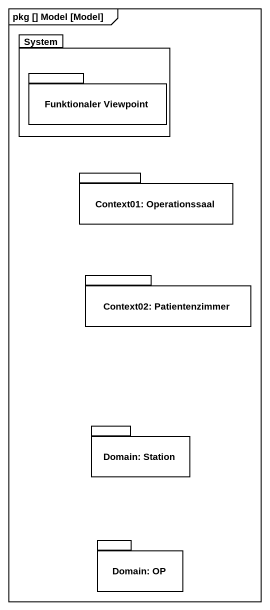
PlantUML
@startuml
mainframe pkg [] Model [Model]
package System {
  package "Funktionaler Viewpoint" as Funktionaler_Viewpoint {
  }
}
package "Context01: Operationssaal" as Context01_Operationssaal {
}
package "Context02: Patientenzimmer" as Context02_Patientenzimmer {
}
package "Domain: Station" as Domain_Station {
}
package "Domain: OP" as Domain_OP {
}
@enduml
